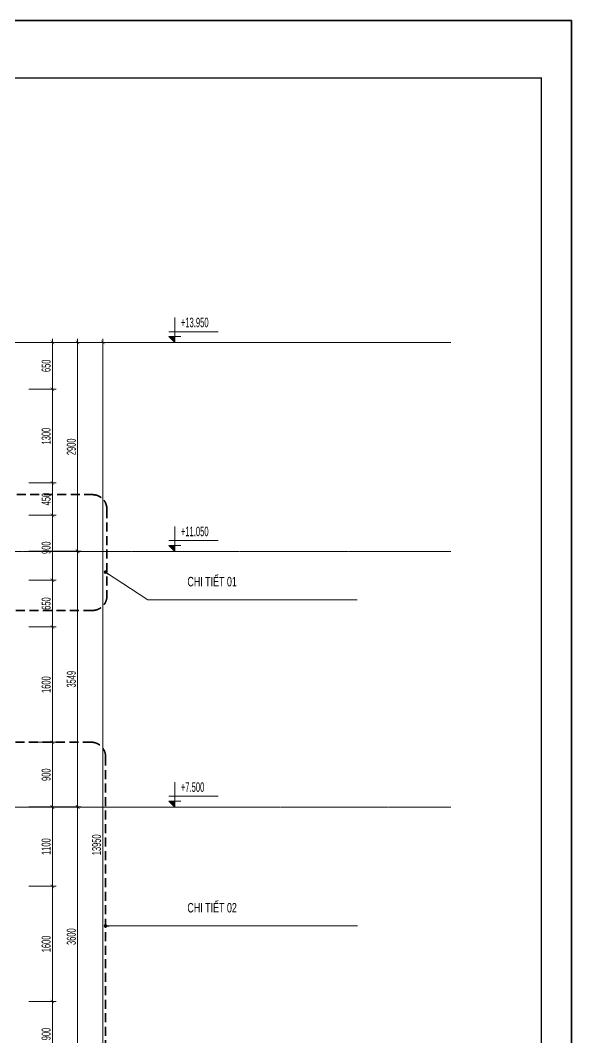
# Model space of a CAD drawing. Header units: millimetres. Extents: x 1336014 to 2939047, y -333549 to -60566.
# Drawn here: x 1371358 to 1379011, y -153764 to -139641 of the extents above; entities that cross this region are included whole.
import ezdxf
from ezdxf.enums import TextEntityAlignment as Align

# ---------------------------------------------------------------- set-up
doc = ezdxf.new("R2010")
doc.units = ezdxf.units.MM
doc.header["$MEASUREMENT"] = 0
doc.linetypes.add('$1$HIDDEN', pattern=[0.375, 0.25, -0.125])
doc.linetypes.add('CENTER2', pattern=[1.125, 0.75, -0.125, 0.125, -0.125])
for name, color, linetype, lineweight in [('01.Cut', 255, 'Continuous', 35), ('05.Text', 253, 'Continuous', 18), ('08.Dim', 156, 'Continuous', 15), ('10.truc', 250, 'CENTER2', 20), ('11.Khung bo', 32, 'Continuous', 50), ('12.Khung', 36, 'Continuous', 25), ('CA.thay 145', 145, 'Continuous', 18), ('DIM', 252, 'Continuous', 20)]:
    doc.layers.add(name, color=color, linetype=linetype, lineweight=lineweight)
doc.layers.add('text', color=7, linetype='Continuous')
doc.layers.add('Tpl_Bound', color=1, linetype='Continuous', plot=False)
doc.styles.add('TT5_Text Dim', font='hoatbif.shx', dxfattribs={"width": 0.6})
doc.dimstyles.new('TT5_Dim 1-50', dxfattribs={"dimscale": 50, "dimtxt": 2.5, "dimasz": 1, "dimexe": 1, "dimexo": 0.5, "dimgap": 0.5, "dimtad": 1, "dimdec": 0, "dimzin": 0, "dimdsep": 46, "dimtxsty": 'TT5_Text Dim', "dimblk": 'ARCHTICK', "dimcen": 0, "dimdle": 1, "dimclrd": 256, "dimclre": 256, "dimclrt": 1, "dimadec": 0, "dimazin": 0, "dimtfac": 0.015, "dimtdec": 0, "dimtix": 1, "dimtmove": 2, "dimatfit": 3, "dimldrblk": 'DOT', "dimfxl": 1, "dimtolj": 1, "dimtzin": 0, "dimlwd": -1, "dimlwe": -1, "dimarcsym": 1})

# ---------------------------------------------------------------- blocks, each defined once
blk = doc.blocks.new('100')
at = {"layer": '11.Khung bo', "const_width": 26.7}
blk.add_lwpolyline([(1860913, -945240), (1860913, -916940), (1896063, -916940), (1896063, -945240)], close=True, dxfattribs=at)
blk.add_lwpolyline([(1860913, -945240), (1860913, -916940), (1896063, -916940), (1896063, -945240)], close=True, dxfattribs=at)
blk.add_lwpolyline([(1860913, -945240), (1860913, -916940), (1896063, -916940), (1896063, -945240)], close=True, dxfattribs=at)
at = {"layer": '12.Khung'}
blk.add_lwpolyline([(1901579, -945940), (1901579, -916240), (1859580, -916240), (1859580, -945940)], close=True, dxfattribs=at)
blk.add_lwpolyline([(1901579, -945940), (1901579, -916240), (1859580, -916240), (1859580, -945940)], close=True, dxfattribs=at)
blk.add_lwpolyline([(1901579, -945940), (1901579, -916240), (1859580, -916240), (1859580, -945940)], close=True, dxfattribs=at)
blk = doc.blocks.new('_ARCHTICK')
at = {"const_width": 0.15}
blk.add_lwpolyline([(-0.5, -0.5), (0.5, 0.5)], dxfattribs=at)
blk = doc.blocks.new('*D811')
at = {"layer": '08.Dim', "transparency": 16777216}
for p, q in [((1372153, -154212), (1372153, -150511)), ((1371475, -150561), (1372203, -150561)), ((1371475, -154162), (1372203, -154162))]:
    blk.add_line(p, q, dxfattribs=at)
at = {"layer": 'Defpoints', "color": 0, "transparency": 16777216}
for p in [(1371450, -150561), (1372153, -150561), (1371450, -154162)]:
    blk.add_point(p, dxfattribs=at)
at = {"layer": '08.Dim', "transparency": 16777216, "xscale": 50, "yscale": 50, "zscale": 50}
for p, rotation in [((1372153, -150561), 90), ((1372153, -154162), 270)]:
    blk.add_blockref('_ARCHTICK', p, dxfattribs=dict(at, rotation=rotation))
at = {"layer": '08.Dim', "color": 1, "transparency": 16777216, "insert": (1372066, -152362), "char_height": 125, "attachment_point": 5, "rotation": 90, "style": 'TT5_Text Dim'}
blk.add_mtext('\\A1;3600', dxfattribs=at)
blk = doc.blocks.new('_DOT')
blk.add_line((-0.5, 0), (-1, 0))
at = {"const_width": 0.5}
blk.add_lwpolyline([(-0.25, 0, 1), (0.25, 0, 1)], format="xyb", close=True, dxfattribs=at)
blk = doc.blocks.new('*D794')
at = {"layer": '08.Dim', "transparency": 16777216}
for p, q in [((1371475, -147013), (1372203, -147013)), ((1372153, -150612), (1372153, -146963)), ((1371475, -150562), (1372203, -150562))]:
    blk.add_line(p, q, dxfattribs=at)
at = {"layer": 'Defpoints', "color": 0, "transparency": 16777216}
for p in [(1371450, -147013), (1372153, -147013), (1371450, -150562)]:
    blk.add_point(p, dxfattribs=at)
at = {"layer": '08.Dim', "transparency": 16777216, "xscale": 50, "yscale": 50, "zscale": 50}
for p, rotation in [((1372153, -147013), 90), ((1372153, -150562), 270)]:
    blk.add_blockref('_ARCHTICK', p, dxfattribs=dict(at, rotation=rotation))
at = {"layer": '08.Dim', "color": 1, "transparency": 16777216, "insert": (1372066, -148788), "char_height": 125, "attachment_point": 5, "rotation": 90, "style": 'TT5_Text Dim'}
blk.add_mtext('\\A1;3549', dxfattribs=at)
blk = doc.blocks.new('*D795')
at = {"layer": '08.Dim', "transparency": 16777216}
for p, q in [((1371475, -144112), (1372203, -144112)), ((1372153, -147062), (1372153, -144062)), ((1371475, -147012), (1372203, -147012))]:
    blk.add_line(p, q, dxfattribs=at)
at = {"layer": 'Defpoints', "color": 0, "transparency": 16777216}
for p in [(1371450, -144112), (1372153, -144112), (1371450, -147012)]:
    blk.add_point(p, dxfattribs=at)
at = {"layer": '08.Dim', "transparency": 16777216, "xscale": 50, "yscale": 50, "zscale": 50}
for p, rotation in [((1372153, -144112), 90), ((1372153, -147012), 270)]:
    blk.add_blockref('_ARCHTICK', p, dxfattribs=dict(at, rotation=rotation))
at = {"layer": '08.Dim', "color": 1, "transparency": 16777216, "insert": (1372066, -145562), "char_height": 125, "attachment_point": 5, "rotation": 90, "style": 'TT5_Text Dim'}
blk.add_mtext('\\A1;2900', dxfattribs=at)
blk = doc.blocks.new('*D797')
at = {"layer": '08.Dim', "transparency": 16777216}
for p, q in [((1371475, -144112), (1372553, -144112)), ((1372503, -158112), (1372503, -144062)), ((1371475, -158062), (1372553, -158062))]:
    blk.add_line(p, q, dxfattribs=at)
at = {"layer": 'Defpoints', "color": 0, "transparency": 16777216}
for p in [(1371450, -144112), (1372503, -144112), (1371450, -158062)]:
    blk.add_point(p, dxfattribs=at)
at = {"layer": '08.Dim', "transparency": 16777216, "xscale": 50, "yscale": 50, "zscale": 50}
for p, rotation in [((1372503, -144112), 90), ((1372503, -158062), 270)]:
    blk.add_blockref('_ARCHTICK', p, dxfattribs=dict(at, rotation=rotation))
at = {"layer": '08.Dim', "color": 1, "transparency": 16777216, "insert": (1372416, -151087), "char_height": 125, "attachment_point": 5, "rotation": 90, "style": 'TT5_Text Dim'}
blk.add_mtext('\\A1;13950', dxfattribs=at)
blk = doc.blocks.new('A$C4E7C6F34')
at = {"layer": 'DIM'}
blk.add_hatch(color=256, dxfattribs=at).paths.add_polyline_path([(-38, 0), (-38, 138), (-178, 138)])
for p, q in [((-38, 576), (-38, 0)), ((964, 248), (-178, 248)), ((-178, 138), (101, 138)), ((-178, 138), (-38, 0)), ((-178, 0), (101, 0))]:
    blk.add_line(p, q, dxfattribs=at)
at = {"layer": 'text', "style": 'TT5_Text Dim', "flags": 8}
blk.add_attdef('%%P0.000', text='', height=220, dxfattribs=at).set_placement((102, 461), align=Align.MIDDLE_LEFT)
blk = doc.blocks.new('*D703')
at = {"layer": '08.Dim', "transparency": 16777216}
for p, q in [((1371475, -149663), (1371853, -149663)), ((1371803, -150614), (1371803, -149613)), ((1371475, -150564), (1371853, -150564))]:
    blk.add_line(p, q, dxfattribs=at)
at = {"layer": 'Defpoints', "color": 0, "transparency": 16777216}
for p in [(1371450, -149663), (1371803, -149663), (1371450, -150564)]:
    blk.add_point(p, dxfattribs=at)
at = {"layer": '08.Dim', "transparency": 16777216, "xscale": 50, "yscale": 50, "zscale": 50}
for p, rotation in [((1371803, -149663), 90), ((1371803, -150564), 270)]:
    blk.add_blockref('_ARCHTICK', p, dxfattribs=dict(at, rotation=rotation))
at = {"layer": '08.Dim', "color": 1, "transparency": 16777216, "insert": (1371716, -150114), "char_height": 125, "attachment_point": 5, "rotation": 90, "style": 'TT5_Text Dim'}
blk.add_mtext('\\A1;900', dxfattribs=at)
blk = doc.blocks.new('*D704')
at = {"layer": '08.Dim', "transparency": 16777216}
for p, q in [((1371475, -148063), (1371853, -148063)), ((1371803, -149713), (1371803, -148013)), ((1371475, -149663), (1371853, -149663))]:
    blk.add_line(p, q, dxfattribs=at)
at = {"layer": 'Defpoints', "color": 0, "transparency": 16777216}
for p in [(1371450, -148063), (1371803, -148063), (1371450, -149663)]:
    blk.add_point(p, dxfattribs=at)
at = {"layer": '08.Dim', "transparency": 16777216, "xscale": 50, "yscale": 50, "zscale": 50}
for p, rotation in [((1371803, -148063), 90), ((1371803, -149663), 270)]:
    blk.add_blockref('_ARCHTICK', p, dxfattribs=dict(at, rotation=rotation))
at = {"layer": '08.Dim', "color": 1, "transparency": 16777216, "insert": (1371716, -148863), "char_height": 125, "attachment_point": 5, "rotation": 90, "style": 'TT5_Text Dim'}
blk.add_mtext('\\A1;1600', dxfattribs=at)
blk = doc.blocks.new('*D705')
at = {"layer": '08.Dim', "transparency": 16777216}
for p, q in [((1371475, -147413), (1371853, -147413)), ((1371803, -148112), (1371803, -147363)), ((1371475, -148062), (1371853, -148062))]:
    blk.add_line(p, q, dxfattribs=at)
at = {"layer": 'Defpoints', "color": 0, "transparency": 16777216}
for p in [(1371450, -147413), (1371803, -147413), (1371450, -148062)]:
    blk.add_point(p, dxfattribs=at)
at = {"layer": '08.Dim', "transparency": 16777216, "xscale": 50, "yscale": 50, "zscale": 50}
for p, rotation in [((1371803, -147413), 90), ((1371803, -148062), 270)]:
    blk.add_blockref('_ARCHTICK', p, dxfattribs=dict(at, rotation=rotation))
at = {"layer": '08.Dim', "color": 1, "transparency": 16777216, "insert": (1371716, -147738), "char_height": 125, "attachment_point": 5, "rotation": 90, "style": 'TT5_Text Dim'}
blk.add_mtext('\\A1;650', dxfattribs=at)
blk = doc.blocks.new('*D706')
at = {"layer": '08.Dim', "transparency": 16777216}
for p, q in [((1371475, -146513), (1371853, -146513)), ((1371803, -147463), (1371803, -146463)), ((1371475, -147413), (1371853, -147413))]:
    blk.add_line(p, q, dxfattribs=at)
at = {"layer": 'Defpoints', "color": 0, "transparency": 16777216}
for p in [(1371450, -146513), (1371803, -146513), (1371450, -147413)]:
    blk.add_point(p, dxfattribs=at)
at = {"layer": '08.Dim', "transparency": 16777216, "xscale": 50, "yscale": 50, "zscale": 50}
for p, rotation in [((1371803, -146513), 90), ((1371803, -147413), 270)]:
    blk.add_blockref('_ARCHTICK', p, dxfattribs=dict(at, rotation=rotation))
at = {"layer": '08.Dim', "color": 1, "transparency": 16777216, "insert": (1371716, -146963), "char_height": 125, "attachment_point": 5, "rotation": 90, "style": 'TT5_Text Dim'}
blk.add_mtext('\\A1;900', dxfattribs=at)
blk = doc.blocks.new('*D707')
at = {"layer": '08.Dim', "transparency": 16777216}
for p, q in [((1371803, -146563), (1371803, -146013)), ((1371475, -146063), (1371853, -146063)), ((1371475, -146513), (1371853, -146513))]:
    blk.add_line(p, q, dxfattribs=at)
at = {"layer": 'Defpoints', "color": 0, "transparency": 16777216}
for p in [(1371450, -146063), (1371803, -146063), (1371450, -146513)]:
    blk.add_point(p, dxfattribs=at)
at = {"layer": '08.Dim', "transparency": 16777216, "xscale": 50, "yscale": 50, "zscale": 50}
for p, rotation in [((1371803, -146063), 90), ((1371803, -146513), 270)]:
    blk.add_blockref('_ARCHTICK', p, dxfattribs=dict(at, rotation=rotation))
at = {"layer": '08.Dim', "color": 1, "transparency": 16777216, "insert": (1371716, -146288), "char_height": 125, "attachment_point": 5, "rotation": 90, "style": 'TT5_Text Dim'}
blk.add_mtext('\\A1;450', dxfattribs=at)
blk = doc.blocks.new('*D708')
at = {"layer": '08.Dim', "transparency": 16777216}
for p, q in [((1371803, -146113), (1371803, -144712)), ((1371475, -144762), (1371853, -144762)), ((1371475, -146063), (1371853, -146063))]:
    blk.add_line(p, q, dxfattribs=at)
at = {"layer": 'Defpoints', "color": 0, "transparency": 16777216}
for p in [(1371450, -144762), (1371803, -144762), (1371450, -146063)]:
    blk.add_point(p, dxfattribs=at)
at = {"layer": '08.Dim', "transparency": 16777216, "xscale": 50, "yscale": 50, "zscale": 50}
for p, rotation in [((1371803, -144762), 90), ((1371803, -146063), 270)]:
    blk.add_blockref('_ARCHTICK', p, dxfattribs=dict(at, rotation=rotation))
at = {"layer": '08.Dim', "color": 1, "transparency": 16777216, "insert": (1371716, -145413), "char_height": 125, "attachment_point": 5, "rotation": 90, "style": 'TT5_Text Dim'}
blk.add_mtext('\\A1;1300', dxfattribs=at)
blk = doc.blocks.new('*D709')
at = {"layer": '08.Dim', "transparency": 16777216}
for p, q in [((1371475, -144112), (1371853, -144112)), ((1371803, -144812), (1371803, -144062)), ((1371475, -144762), (1371853, -144762))]:
    blk.add_line(p, q, dxfattribs=at)
at = {"layer": 'Defpoints', "color": 0, "transparency": 16777216}
for p in [(1371450, -144112), (1371803, -144112), (1371450, -144762)]:
    blk.add_point(p, dxfattribs=at)
at = {"layer": '08.Dim', "transparency": 16777216, "xscale": 50, "yscale": 50, "zscale": 50}
for p, rotation in [((1371803, -144112), 90), ((1371803, -144762), 270)]:
    blk.add_blockref('_ARCHTICK', p, dxfattribs=dict(at, rotation=rotation))
at = {"layer": '08.Dim', "color": 1, "transparency": 16777216, "insert": (1371716, -144437), "char_height": 125, "attachment_point": 5, "rotation": 90, "style": 'TT5_Text Dim'}
blk.add_mtext('\\A1;650', dxfattribs=at)
blk = doc.blocks.new('*D710')
at = {"layer": '08.Dim', "transparency": 16777216}
for p, q in [((1371803, -154214), (1371803, -153213)), ((1371475, -153263), (1371853, -153263)), ((1371475, -154164), (1371853, -154164))]:
    blk.add_line(p, q, dxfattribs=at)
at = {"layer": 'Defpoints', "color": 0, "transparency": 16777216}
for p in [(1371450, -153263), (1371803, -153263), (1371450, -154164)]:
    blk.add_point(p, dxfattribs=at)
at = {"layer": '08.Dim', "transparency": 16777216, "xscale": 50, "yscale": 50, "zscale": 50}
for p, rotation in [((1371803, -153263), 90), ((1371803, -154164), 270)]:
    blk.add_blockref('_ARCHTICK', p, dxfattribs=dict(at, rotation=rotation))
at = {"layer": '08.Dim', "color": 1, "transparency": 16777216, "insert": (1371716, -153714), "char_height": 125, "attachment_point": 5, "rotation": 90, "style": 'TT5_Text Dim'}
blk.add_mtext('\\A1;900', dxfattribs=at)
blk = doc.blocks.new('*D711')
at = {"layer": '08.Dim', "transparency": 16777216}
for p, q in [((1371475, -151663), (1371853, -151663)), ((1371803, -153313), (1371803, -151613)), ((1371475, -153263), (1371853, -153263))]:
    blk.add_line(p, q, dxfattribs=at)
at = {"layer": 'Defpoints', "color": 0, "transparency": 16777216}
for p in [(1371450, -151663), (1371803, -151663), (1371450, -153263)]:
    blk.add_point(p, dxfattribs=at)
at = {"layer": '08.Dim', "transparency": 16777216, "xscale": 50, "yscale": 50, "zscale": 50}
for p, rotation in [((1371803, -151663), 90), ((1371803, -153263), 270)]:
    blk.add_blockref('_ARCHTICK', p, dxfattribs=dict(at, rotation=rotation))
at = {"layer": '08.Dim', "color": 1, "transparency": 16777216, "insert": (1371716, -152463), "char_height": 125, "attachment_point": 5, "rotation": 90, "style": 'TT5_Text Dim'}
blk.add_mtext('\\A1;1600', dxfattribs=at)
blk = doc.blocks.new('*D695')
at = {"layer": '08.Dim', "transparency": 16777216}
for p, q in [((1371803, -151712), (1371803, -150512)), ((1371475, -150562), (1371853, -150562)), ((1371475, -151662), (1371853, -151662))]:
    blk.add_line(p, q, dxfattribs=at)
at = {"layer": 'Defpoints', "color": 0, "transparency": 16777216}
for p in [(1371450, -150562), (1371803, -150562), (1371450, -151662)]:
    blk.add_point(p, dxfattribs=at)
at = {"layer": '08.Dim', "transparency": 16777216, "xscale": 50, "yscale": 50, "zscale": 50}
for p, rotation in [((1371803, -150562), 90), ((1371803, -151662), 270)]:
    blk.add_blockref('_ARCHTICK', p, dxfattribs=dict(at, rotation=rotation))
at = {"layer": '08.Dim', "color": 1, "transparency": 16777216, "insert": (1371716, -151112), "char_height": 125, "attachment_point": 5, "rotation": 90, "style": 'TT5_Text Dim'}
blk.add_mtext('\\A1;1100', dxfattribs=at)

msp = doc.modelspace()

# ---------------------------------------------------------------- linework, layer by layer
at = {"layer": '01.Cut', "color": 6, "linetype": '$1$HIDDEN', "ltscale": 500}
for points in [[(1366244.9, -146226), (1372359.2, -146226, -0.4142136), (1372559.2, -146426), (1372559.2, -147633.2, -0.4142136), (1372359.2, -147833.2), (1366244.9, -147833.2, -0.4142136), (1366044.9, -147633.2), (1366044.9, -146426, -0.4142136)], [(1366226.3, -149662.5), (1372340.5, -149662.5, -0.4142136), (1372540.5, -149862.5), (1372540.5, -154559.8, -0.4142136), (1372340.5, -154759.8), (1366226.3, -154759.8, -0.4142136), (1366026.3, -154559.8), (1366026.3, -149862.5, -0.4142136)]]:
    msp.add_lwpolyline(points, format="xyb", close=True, dxfattribs=at)
at = {"layer": '10.truc'}
for p, q in [((1362354.7, -144113.9), (1377335.9, -144113.9)), ((1362355, -144113.9), (1377335.9, -144113.9)), ((1362355, -147013.3), (1377335.9, -147013.3)), ((1362354.7, -150563.7), (1377335.9, -150563.7))]:
    msp.add_line(p, q, dxfattribs=at)
for points in [[(1364839.4, -144112.2), (1374273.8, -144112.2)], [(1364839.4, -150562.5), (1374273.8, -150562.5)]]:
    msp.add_lwpolyline(points, dxfattribs=at)
at = {"layer": 'Tpl_Bound', "color": 1}
msp.add_lwpolyline([(1361191.5, -164841.3), (1361191.5, -139641.5), (1379011.4, -139641.5), (1379011.4, -164841.3)], close=True, dxfattribs=at)

# ---------------------------------------------------------------- block references
at = {"layer": '05.Text', "xscale": 0.6, "yscale": 0.6, "zscale": 0.6, "rotation": 270}
msp.add_blockref('100', (1928755.4, 976106.3), dxfattribs=at)
at = {"layer": '08.Dim'}
ref = msp.add_blockref('A$C4E7C6F34', (1373523.8, -144112.2), dxfattribs=dict(at, xscale=0.6, yscale=0.6, zscale=0.6))
ref.add_attrib('%%P0.000', '+13.950', dxfattribs={"layer": 'text', "height": 132, "style": 'TT5_Text Dim', "width": 0.6, "flags": 8}).set_placement((1373585.2, -143835.4), align=Align.MIDDLE_LEFT)
ref = msp.add_blockref('A$C4E7C6F34', (1373523.8, -147013.3), dxfattribs=dict(at, xscale=0.6, yscale=0.6, zscale=0.6))
ref.add_attrib('%%P0.000', '+11.050', dxfattribs={"layer": 'text', "height": 132, "style": 'TT5_Text Dim', "width": 0.6, "flags": 8}).set_placement((1373585.2, -146736.5), align=Align.MIDDLE_LEFT)
ref = msp.add_blockref('A$C4E7C6F34', (1373523.8, -150562.5), dxfattribs=dict(at, xscale=0.6, yscale=0.6, zscale=0.6))
ref.add_attrib('%%P0.000', '+7.500', dxfattribs={"layer": 'text', "height": 132, "style": 'TT5_Text Dim', "width": 0.6, "flags": 8}).set_placement((1373585.2, -150285.7), align=Align.MIDDLE_LEFT)

# ---------------------------------------------------------------- texts
at = {"layer": '05.Text', "style": 'TT5_Text Dim', "width": 0.7}
for s, p in [('CHI TIÕT 01', (1373676.5, -147499.5)), ('CHI TIÕT 02', (1373676.5, -152026.3))]:
    msp.add_text(s, height=132, dxfattribs=at).set_placement(p)

# ---------------------------------------------------------------- dimensions: what is measured, and where the dimension line sits
at = {"layer": '08.Dim'}
for base, p1, p2, picture, middle in [((1372153.3, -144112.2), (1371450, -147012.3), (1371450, -144112.2), '*D795', (1372065.8, -145562.2)), ((1372503.3, -144112.2), (1371450, -158062.4), (1371450, -144112.2), '*D797', (1372415.8, -151087.3)), ((1371803.3, -144112.2), (1371450, -144762.4), (1371450, -144112.2), '*D709', (1371715.8, -144437.3)), ((1371803.3, -144762.4), (1371450, -146062.8), (1371450, -144762.4), '*D708', (1371715.8, -145412.6)), ((1371803.3, -146062.8), (1371450, -146512.7), (1371450, -146062.8), '*D707', (1371715.8, -146287.7)), ((1371803.3, -146512.7), (1371450, -147412.7), (1371450, -146512.7), '*D706', (1371715.8, -146962.7)), ((1372153.3, -147013.3), (1371450, -150562.5), (1371450, -147013.3), '*D794', (1372065.8, -148787.9)), ((1371803.3, -147412.7), (1371450, -148062.5), (1371450, -147412.7), '*D705', (1371715.8, -147737.6)), ((1371803.3, -148063.5), (1371450, -149663.5), (1371450, -148063.5), '*D704', (1371715.8, -148863.5)), ((1371803.3, -149663.5), (1371450, -150563.7), (1371450, -149663.5), '*D703', (1371715.8, -150113.6)), ((1372153.3, -150561.5), (1371450, -154161.9), (1371450, -150561.5), '*D811', (1372065.8, -152361.7)), ((1371803.3, -150562.3), (1371450, -151662.5), (1371450, -150562.3), '*D695', (1371715.8, -151112.4)), ((1371803.3, -151663.5), (1371450, -153263.5), (1371450, -151663.5), '*D711', (1371715.8, -152463.5)), ((1371803.3, -153263.5), (1371450, -154163.7), (1371450, -153263.5), '*D710', (1371715.8, -153713.6))]:
    dim = msp.add_linear_dim(base=base, p1=p1, p2=p2, angle=90, dimstyle='TT5_Dim 1-50', dxfattribs=at)
    dim.commit()
    dim.dimension.update_dxf_attribs({"geometry": picture, "text_midpoint": middle})

# ---------------------------------------------------------------- leaders
at = {"layer": 'CA.thay 145'}
for points in [[(1372540.5, -147300.3), (1373126.5, -147684.3), (1376032, -147684.3)], [(1372540.5, -152211.1), (1376040.5, -152211.1)]]:
    msp.add_leader(points, dimstyle='TT5_Dim 1-50', override={"dimgap": 0.5, "dimtad": 0}, dxfattribs=at)

doc.saveas('drawing.dxf')
